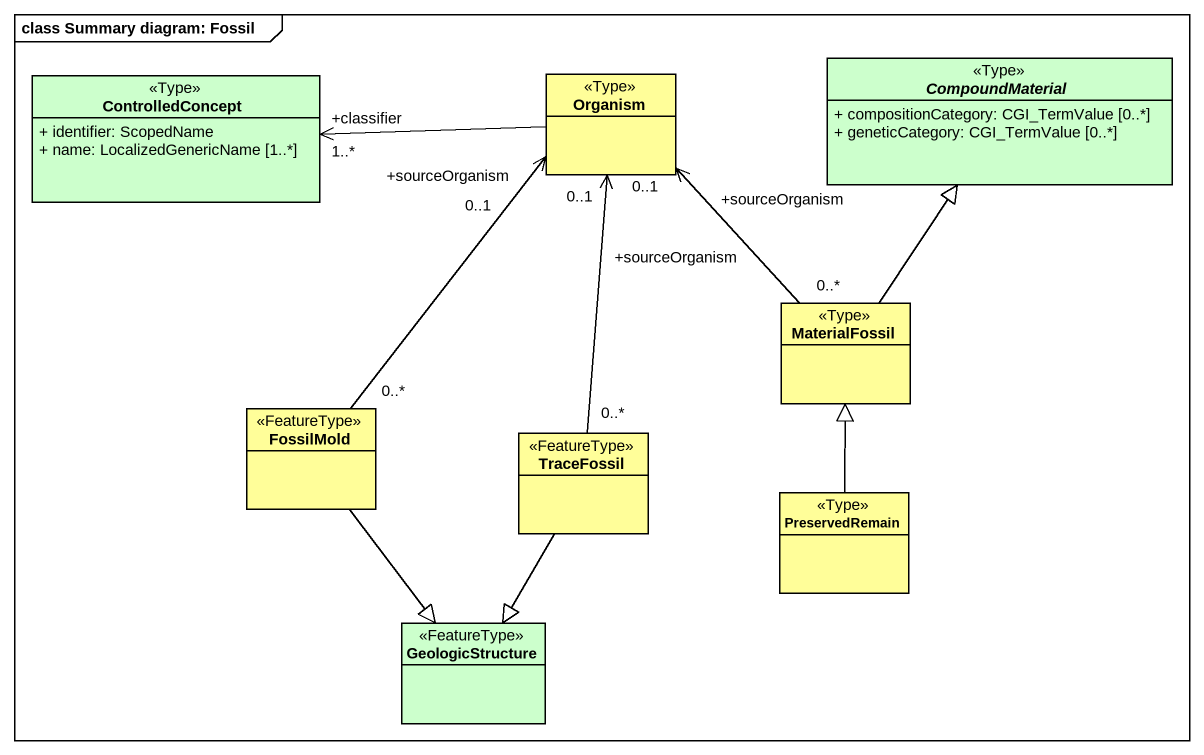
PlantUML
@startuml
mainframe class Summary diagram: Fossil
hide circle
hide empty members
skinparam classAttributeIconSize 0
class ControlledConcept <<Type>> #CCFFCC {
  + identifier: ScopedName
  + name: LocalizedGenericName [1..*]
}
class Organism <<Type>> #FFFE99
abstract class CompoundMaterial <<Type>> #CCFFCC {
  + compositionCategory: CGI_TermValue [0..*]
  + geneticCategory: CGI_TermValue [0..*]
}
class MaterialFossil <<Type>> #FFFE99
class FossilMold <<FeatureType>> #FFFE99
class TraceFossil <<FeatureType>> #FFFE99
class PreservedRemain <<Type>> #FFFE99
class GeologicStructure <<FeatureType>> #CCFFCC
Organism -left-> "+classifier\n1..*" ControlledConcept
MaterialFossil "0..*" -up-> "+sourceOrganism\n0..1" Organism
MaterialFossil -up-|> CompoundMaterial
FossilMold "0..*" -up-> "+sourceOrganism\n0..1" Organism
FossilMold --|> GeologicStructure
TraceFossil "0..*" -up-> "+sourceOrganism\n0..1" Organism
TraceFossil --|> GeologicStructure
PreservedRemain -up-|> MaterialFossil
@enduml
